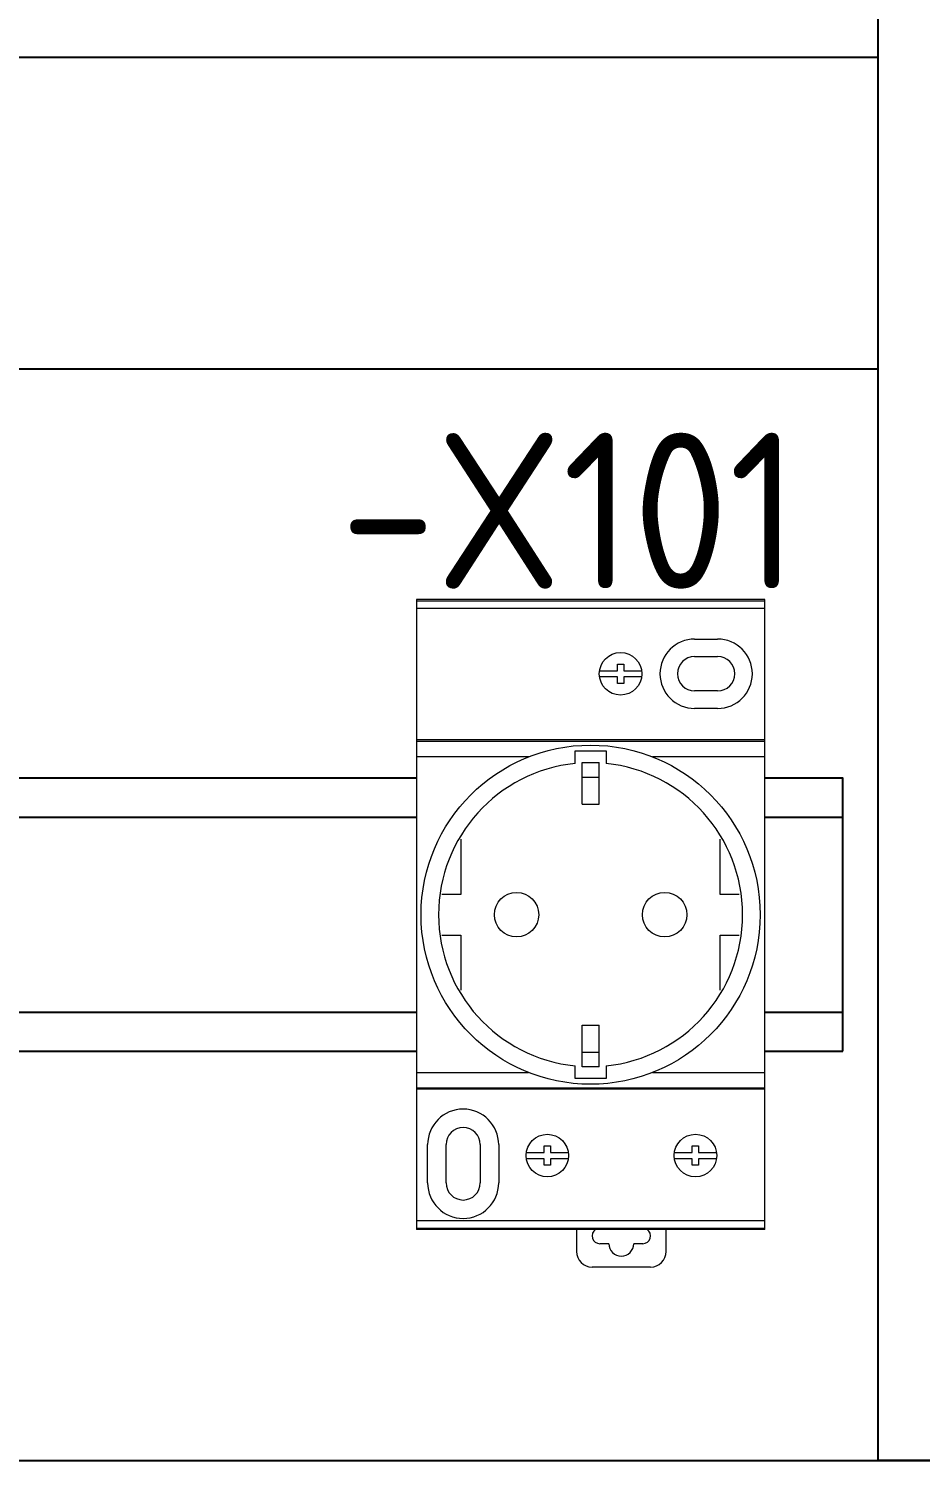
# Model space of a CAD drawing. Header units: millimetres. Extents: x 42356 to 50646, y 31507 to 39566.
# Drawn here: x 47963.1 to 48077.5, y 37567.5 to 37751.2 of the extents above; entities that cross this region are included whole.
import ezdxf
from ezdxf.enums import TextEntityAlignment as Align

# ---------------------------------------------------------------- set-up
doc = ezdxf.new("R2010")
doc.units = ezdxf.units.MM
doc.set_wipeout_variables(frame=1)
doc.layers.add('000-PI-Oprema', color=30, linetype='Continuous', lineweight=5)
for name, color, linetype in [('000-PI_TEXT', 7, 'Continuous'), ('002-PI-Kabelska kanalica', 150, 'Continuous'), ('004-PI-DIN Šina', 3, 'Continuous')]:
    doc.layers.add(name, color=color, linetype=linetype)
doc.styles.add('PI0', font='isocpeur.ttf', dxfattribs={"width": 0.9})

# ---------------------------------------------------------------- blocks, each defined once
blk = doc.blocks.new('*U132')
at = {"layer": '002-PI-Kabelska kanalica'}
for p in [(-20, 580), (60, -100)]:
    blk.add_line(p, (60, 580), dxfattribs=at)
blk = doc.blocks.new('*U319')
at = {"layer": '002-PI-Kabelska kanalica'}
blk.add_line((-20, -100), (-20, 599), dxfattribs=at)
blk = doc.blocks.new('*U322')
at = {"layer": '004-PI-DIN Šina'}
blk.add_lwpolyline([(530, -17.5), (530, 17.5), (0, 17.5), (0, -17.5)], close=True, dxfattribs=at)
for points in [[(0, 12.5), (530, 12.5)], [(0, -12.5), (530, -12.5)]]:
    blk.add_lwpolyline(points, dxfattribs=at)
blk = doc.blocks.new('*U321')
at = {"layer": '002-PI-Kabelska kanalica'}
for p, q in [((-20, 439), (20, 439)), ((-20, -100), (-20, 439)), ((20, -100), (20, 439))]:
    blk.add_line(p, q, dxfattribs=at)
blk = doc.blocks.new('A9A15310')
at = {"layer": '000-PI-Oprema'}
for p, q in [((48558.11, 37609.01), (48556.96, 37609.01)), ((48562.46, 37609.01), (48561.31, 37609.01)), ((48563.46, 37606.01), (48555.96, 37606.01))]:
    blk.add_line(p, q, dxfattribs=at)
for centre, radius, start, end in [((48559.71, 37609.01), 1.6, 180, 0), ((48555.96, 37608.01), 2, 180, 270), ((48563.46, 37608.01), 2, 270, 0)]:
    blk.add_arc(centre, radius, start, end, dxfattribs=at)
blk.add_wipeout([(48533.42, 37691.62), (48578.12, 37691.62), (48578.12, 37610.81), (48533.42, 37610.81)]).dxf.layer = '000-PI-Oprema'
for p, q in [((48533.42, 37691.62), (48533.42, 37610.81)), ((48578.12, 37691.62), (48533.42, 37691.62)), ((48533.42, 37691.47), (48578.12, 37691.47)), ((48578.12, 37610.81), (48578.12, 37691.62)), ((48578.12, 37690.47), (48533.42, 37690.47)), ((48569.12, 37686.56), (48572.07, 37686.56)), ((48569.12, 37684.31), (48572.07, 37684.31)), ((48556.92, 37682.51), (48559.22, 37682.51)), ((48559.22, 37681.71), (48556.92, 37681.71)), ((48559.22, 37682.51), (48559.22, 37683.36)), ((48559.22, 37683.36), (48560.02, 37683.36)), ((48559.22, 37680.86), (48559.22, 37681.71)), ((48560.02, 37683.36), (48560.02, 37682.51)), ((48560.02, 37682.51), (48562.32, 37682.51)), ((48560.02, 37681.71), (48560.02, 37680.86)), ((48562.32, 37681.71), (48560.02, 37681.71)), ((48560.02, 37680.86), (48559.22, 37680.86)), ((48572.07, 37679.91), (48569.12, 37679.91)), ((48572.07, 37677.66), (48569.12, 37677.66)), ((48578.12, 37673.62), (48533.42, 37673.62)), ((48533.42, 37673.46), (48578.12, 37673.46)), ((48547.83, 37671.46), (48533.42, 37671.46)), ((48553.77, 37670.61), (48553.77, 37672.21)), ((48553.77, 37672.21), (48557.77, 37672.21)), ((48554.67, 37665.4), (48554.67, 37670.71)), ((48554.67, 37670.71), (48556.87, 37670.71)), ((48556.87, 37665.4), (48556.87, 37670.71)), ((48557.77, 37672.21), (48557.77, 37670.61)), ((48578.12, 37671.46), (48563.71, 37671.46)), ((48554.67, 37668.87), (48556.87, 37668.87)), ((48554.67, 37665.4), (48556.87, 37665.4)), ((48539.13, 37660.89), (48539.13, 37653.82)), ((48572.41, 37653.82), (48572.41, 37660.89)), ((48539.13, 37653.82), (48536.7, 37653.82)), ((48574.84, 37653.82), (48572.41, 37653.82)), ((48536.7, 37648.6), (48539.13, 37648.6)), ((48539.13, 37648.6), (48539.13, 37641.53)), ((48572.41, 37648.6), (48574.84, 37648.6)), ((48572.41, 37641.53), (48572.41, 37648.6)), ((48554.67, 37637.02), (48556.87, 37637.02)), ((48554.67, 37631.71), (48554.67, 37637.02)), ((48556.87, 37631.71), (48556.87, 37637.02)), ((48556.87, 37633.55), (48554.67, 37633.55)), ((48533.42, 37630.97), (48547.81, 37630.97)), ((48553.77, 37630.21), (48553.77, 37631.81)), ((48557.77, 37630.21), (48553.77, 37630.21)), ((48556.87, 37631.71), (48554.67, 37631.71)), ((48557.77, 37631.81), (48557.77, 37630.21)), ((48563.73, 37630.97), (48578.12, 37630.97)), ((48578.12, 37628.97), (48533.42, 37628.97)), ((48578.12, 37628.82), (48533.42, 37628.82)), ((48534.86, 37616.81), (48534.86, 37621.71)), ((48537.22, 37616.81), (48537.22, 37621.71)), ((48541.62, 37621.71), (48541.62, 37616.81)), ((48543.98, 37621.71), (48543.98, 37616.81)), ((48549.82, 37621.56), (48550.62, 37621.56)), ((48549.82, 37620.71), (48549.82, 37621.56)), ((48550.62, 37621.56), (48550.62, 37620.71)), ((48568.82, 37621.56), (48569.62, 37621.56)), ((48568.82, 37620.71), (48568.82, 37621.56)), ((48569.62, 37621.56), (48569.62, 37620.71)), ((48547.52, 37620.71), (48549.82, 37620.71)), ((48549.82, 37619.91), (48547.52, 37619.91)), ((48549.82, 37619.06), (48549.82, 37619.91)), ((48550.62, 37620.71), (48552.92, 37620.71)), ((48552.92, 37619.91), (48550.62, 37619.91)), ((48550.62, 37619.91), (48550.62, 37619.06)), ((48566.52, 37620.71), (48568.82, 37620.71)), ((48568.82, 37619.91), (48566.52, 37619.91)), ((48568.82, 37619.06), (48568.82, 37619.91)), ((48569.62, 37620.71), (48571.92, 37620.71)), ((48571.92, 37619.91), (48569.62, 37619.91)), ((48569.62, 37619.91), (48569.62, 37619.06)), ((48550.62, 37619.06), (48549.82, 37619.06)), ((48569.62, 37619.06), (48568.82, 37619.06)), ((48533.42, 37611.97), (48578.12, 37611.97)), ((48578.12, 37610.97), (48533.42, 37610.97)), ((48578.12, 37610.81), (48533.42, 37610.81)), ((48553.96, 37610.81), (48553.96, 37608.01)), ((48565.46, 37608.01), (48565.46, 37610.81))]:
    blk.add_line(p, q, dxfattribs=at)
for centre, radius in [((48559.62, 37682.11), 2.73), ((48555.77, 37651.21), 21.75), ((48546.27, 37651.21), 2.85), ((48565.27, 37651.21), 2.85), ((48550.22, 37620.31), 2.73), ((48569.22, 37620.31), 2.73)]:
    blk.add_circle(centre, radius, dxfattribs=at)
for centre, radius, start, end in [((48569.12, 37682.11), 4.45, 90, 270), ((48572.07, 37682.11), 4.45, 270, 90), ((48569.12, 37682.11), 2.2, 90, 270), ((48572.07, 37682.11), 2.2, 270, 90), ((48555.77, 37651.21), 19.5, 95.8868, 264.1132), ((48555.77, 37651.21), 19.5, 275.8868, 84.1132), ((48539.42, 37621.71), 4.56, 0, 180), ((48539.42, 37621.71), 2.2, 0, 180), ((48539.42, 37616.81), 4.56, 180, 0), ((48539.42, 37616.81), 2.2, 180, 0), ((48556.96, 37610.01), 1, 124.3289, 270), ((48562.46, 37610.01), 1, 270, 55.6711)]:
    blk.add_arc(centre, radius, start, end, dxfattribs=at)

msp = doc.modelspace()

# ---------------------------------------------------------------- block references
for name, p, rotation in [('*U132', (48132.026, 38147.519), 180), ('*U321', (47633.026, 37727.519), 270), ('*U319', (47553.026, 37547.519), 270)]:
    msp.add_blockref(name, p, dxfattribs=dict(rotation=rotation))
msp.add_blockref('*U322', (47537.526, 37637.519))

# ---------------------------------------------------------------- texts
at = {"layer": '000-PI_TEXT', "style": 'PI0', "width": 0.9}
msp.add_text('-X101', height=20, dxfattribs=at).set_placement((48032.489, 37689.336), align=Align.MIDDLE)

# ---------------------------------------------------------------- next in the draw order: block references
at = {"layer": '000-PI-Oprema', "ltscale": 0.25}
msp.add_blockref('A9A15310', (-520.594, -13.695), dxfattribs=at)

doc.saveas('drawing.dxf')
